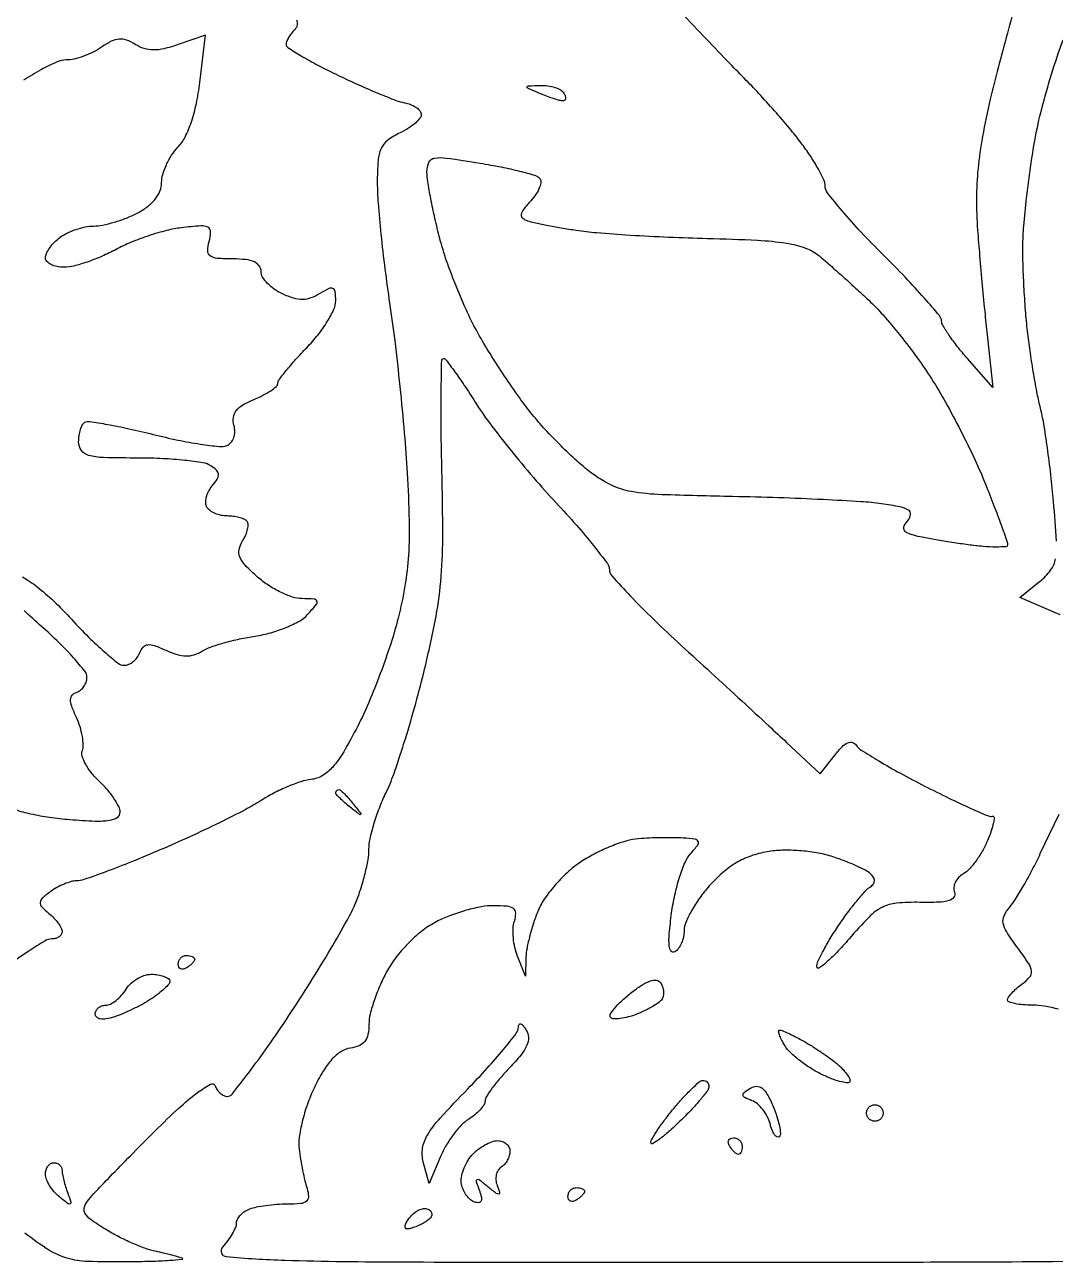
# Model space of a CAD drawing. Extents: x 0 to 102, y 0 to 135.
# Drawn here: x 80.5 to 91.01, y 0 to 12.63 of the extents above; entities that cross this region are included whole.
import ezdxf

# ---------------------------------------------------------------- set-up
doc = ezdxf.new("R2010")
doc.units = 0
doc.header["$MEASUREMENT"] = 0

msp = doc.modelspace()

# ---------------------------------------------------------------- linework, layer by layer
for points in [[(90.61507, 12.871602, 0.004165), (90.520295, 12.54055, 0.004121), (90.425608, 12.187813, 0.005526), (90.345956, 11.866453, 0.012808), (90.266234, 11.4855, 0.020897), (90.220535, 11.158592, 0.022891), (90.204767, 10.851678, 0.020438), (90.216037, 10.5327, 0.002293), (90.237382, 10.269012, 0.001503), (90.264283, 9.965351, 0.001511), (90.292271, 9.66972, 0.002903), (90.316802, 9.4329), (90.372364, 8.9253), (90.11222, 9.2214, -0.012833), (90.012345, 9.341142, -0.01668), (89.927484, 9.456038, -0.014387), (89.86351, 9.554966, -0.127103), (89.848638, 9.604369, 0.167082), (89.827571, 9.658579, 0.005399), (89.672251, 9.838346, 0.009849), (89.480175, 10.047415, 0.006621), (89.253, 10.2789, -0.009005), (89.026111, 10.512309, -0.012999), (88.834759, 10.727325, -0.008686), (88.68455, 10.911614, -0.168182), (88.6608, 10.980226, 0.107341), (88.647259, 11.042574, 0.018218), (88.592459, 11.152035, 0.019166), (88.517221, 11.27786, 0.016024), (88.42815, 11.405495, 0.012901), (88.314945, 11.549229, 0.006402), (88.164436, 11.725853, 0.00635), (88.003648, 11.905072, 0.009261), (87.8571, 12.058502, -0.003474), (87.688299, 12.231183, -0.001254), (87.45068, 12.478907, -0.001243), (87.191762, 12.751548, -0.001478)], [(83.267471, 12.677158, -0.170238), (83.276138, 12.624759, -0.154226), (83.250744, 12.575904, 0.030777), (83.216705, 12.537395, 0.031476), (83.187927, 12.495276, 0.033161), (83.167812, 12.455693, 0.101312), (83.1618, 12.426327, 0.256259), (83.179801, 12.39351, 0.007726), (83.31712, 12.308959, 0.013528), (83.487896, 12.213569, 0.008717), (83.69055, 12.111922, 0.006308), (83.904172, 12.012691, 0.007447), (84.108782, 11.924405, 0.006608), (84.2833, 11.854854, 0.04579), (84.371819, 11.829926, -0.047372), (84.4314, 11.812943, -0.052821), (84.484435, 11.785475, -0.059873), (84.523616, 11.752269, -0.1386), (84.541019, 11.71824, -0.213312), (84.532041, 11.678661, -0.048309), (84.484459, 11.626541, -0.041845), (84.412918, 11.572078, -0.030037), (84.32505, 11.523274, 0.049551), (84.198775, 11.446554, 0.125074), (84.131908, 11.363349, 0.089661), (84.100728, 11.240859, 0.017919), (84.092899, 11.014534, 0.019467), (84.101241, 10.807053, 0.005731), (84.130053, 10.489825, 0.005745), (84.170684, 10.13347, 0.006147), (84.218682, 9.786109, -0.00751), (84.270586, 9.402772, -0.004168), (84.322966, 8.933792, -0.004155), (84.368107, 8.457935, -0.006694), (84.397758, 8.051809, -0.00901), (84.417677, 7.571816, -0.021447), (84.41074, 7.214877, -0.025833), (84.374986, 6.902532, -0.020482), (84.305292, 6.569988, -0.017342), (84.230083, 6.310615, -0.010426), (84.12387, 6.008203, -0.010436), (84.005558, 5.711543, -0.017898), (83.893068, 5.470188, -0.013653), (83.750163, 5.208132, -0.048263), (83.638444, 5.052631, -0.078639), (83.532861, 4.964707, -0.10663), (83.415609, 4.925202, 0.051505), (83.313902, 4.902944, 0.020187), (83.179261, 4.852461, 0.019728), (83.036892, 4.785689, 0.023229), (82.908009, 4.711132, -0.022762), (82.746426, 4.617458, -0.006191), (82.482815, 4.484387, -0.00625), (82.179675, 4.340711, -0.006461), (81.876353, 4.206281, -0.005262), (81.586187, 4.085739, -0.007255), (81.322964, 3.984037, -0.004837), (81.10095, 3.904373, -0.083907), (81.025372, 3.8916, 0.069531), (80.970519, 3.883935, 0.028733), (80.899577, 3.859228, 0.027744), (80.825408, 3.823579, 0.031973), (80.75923, 3.781399, 0.023118), (80.67502, 3.713635, 0.196007), (80.653887, 3.670966, 0.213156), (80.669511, 3.6278, 0.027701), (80.743061, 3.55954, -0.02986), (80.794552, 3.511337, -0.033061), (80.838079, 3.458873, -0.035102), (80.868661, 3.40969, -0.122132), (80.8776, 3.373641, -0.140691), (80.869456, 3.34527, -0.09903), (80.846536, 3.320986, -0.084341), (80.81227, 3.304494, -0.068394), (80.77185, 3.298644, 0.134722), (80.706794, 3.28029, 0.008568), (80.537362, 3.174076, 0.012077), (80.338184, 3.037448, 0.008663)], [(80.4732, 6.994672, -0.028382), (80.620664, 6.893284, -0.026114), (80.792594, 6.745121, -0.016709), (80.97692, 6.5565, 0.011905), (81.147784, 6.378261, 0.016633), (81.309383, 6.227882, 0.013005), (81.448673, 6.112879, 0.167585), (81.511538, 6.0912, 0.102469), (81.556968, 6.100609, 0.066767), (81.60302, 6.128326, 0.063121), (81.642687, 6.169267, 0.06939), (81.669396, 6.217586, -0.08611), (81.704871, 6.277009, -0.193612), (81.750676, 6.300757, -0.111115), (81.81917, 6.292115, -0.020177), (81.938516, 6.24345, 0.033015), (82.051285, 6.200808, 0.06959), (82.143519, 6.186249, 0.081725), (82.226378, 6.198389, 0.0625), (82.309634, 6.236916, -0.055036), (82.392974, 6.276998, -0.015733), (82.529905, 6.320387, -0.015635), (82.688562, 6.359909, -0.016005), (82.848153, 6.389091, 0.031044), (83.007348, 6.423175, 0.029019), (83.164824, 6.477292, 0.030261), (83.298828, 6.541946, 0.081478), (83.381299, 6.607639, 0.010227), (83.470791, 6.710687, 0.265563), (83.47699, 6.745638, 0.299759), (83.450065, 6.765881, 0.012273), (83.322962, 6.770673, -0.077796), (83.227481, 6.786908, -0.032659), (83.106553, 6.836474, -0.031321), (82.981689, 6.907455, -0.035398), (82.871963, 6.990921, -0.019856), (82.74452, 7.112236, -0.094555), (82.6895, 7.195892, -0.154793), (82.682922, 7.272135, -0.084491), (82.718934, 7.359827, 0.03741), (82.751331, 7.421534, 0.049862), (82.770575, 7.48181, 0.059701), (82.775129, 7.532193, 0.191354), (82.762021, 7.562579, 0.100998), (82.73206, 7.582384, 0.033249), (82.681611, 7.598895, 0.031553), (82.621729, 7.610209, 0.030923), (82.560493, 7.614, -0.053121), (82.499026, 7.620549, -0.048793), (82.438448, 7.63994, -0.052102), (82.387612, 7.66847, -0.100764), (82.35581, 7.702306, -0.132129), (82.342837, 7.745645, -0.06678), (82.348871, 7.802754, -0.059129), (82.371736, 7.864107, -0.054519), (82.408827, 7.920254, 0.034249), (82.459862, 7.991101, 0.156978), (82.471967, 8.039652, 0.1856), (82.452642, 8.081341, 0.051427), (82.39496, 8.126752, 0.102307), (82.314985, 8.156879, 0.012601), (82.129007, 8.181413, 0.014469), (81.903902, 8.198785, 0.011494), (81.66015, 8.204905, -0.006412), (81.301011, 8.210269, -0.059018), (81.147117, 8.232845, -0.173603), (81.074737, 8.283146, -0.156172), (81.0468, 8.370407, -0.035702), (81.051479, 8.435853, -0.041304), (81.065438, 8.496758, -0.045716), (81.085834, 8.545101, -0.144005), (81.11025, 8.569948, -0.166291), (81.157607, 8.578494, -0.006036), (81.341087, 8.5483, -0.010477), (81.559719, 8.504862, -0.007095), (81.806978, 8.446637, 0.010163), (82.058029, 8.389141, 0.013514), (82.288474, 8.347734, 0.010791), (82.480489, 8.32279, 0.11906), (82.556827, 8.332724, 0.12165), (82.59924, 8.362274, 0.094077), (82.627938, 8.410967, 0.082802), (82.639148, 8.472659, 0.067676), (82.631066, 8.539327, -0.094908), (82.625647, 8.620667, -0.133774), (82.653047, 8.687575, -0.097081), (82.719138, 8.745844, -0.034095), (82.832968, 8.802363, 0.020043), (82.926521, 8.845584, 0.028581), (83.005457, 8.891834, 0.027999), (83.063404, 8.935262, 0.221434), (83.0772, 8.964886, -0.162114), (83.089503, 9.001834, -0.009257), (83.164179, 9.09778, -0.013365), (83.259861, 9.209864, -0.009359), (83.3733, 9.331129, 0.025959), (83.48663, 9.460637, 0.028332), (83.582421, 9.597599, 0.029418), (83.650103, 9.723021, 0.109442), (83.6694, 9.810124, 0.028561), (83.664018, 9.904257, 0.265659), (83.640818, 9.935842, 0.226305), (83.598672, 9.934696, 0.021493), (83.506468, 9.882481, -0.052407), (83.415826, 9.838301, -0.08575), (83.331939, 9.823233, -0.075691), (83.240632, 9.836514, -0.033008), (83.125768, 9.879951, -0.045315), (83.042458, 9.927441, -0.049927), (82.971969, 9.987836, -0.056087), (82.923583, 10.051415, -0.135438), (82.908, 10.107886, 0.157543), (82.88942, 10.165392, 0.132188), (82.839497, 10.206003, 0.07862), (82.752006, 10.229573, 0.026563), (82.61982, 10.2366, -0.017324), (82.457918, 10.242211, -0.142769), (82.389465, 10.267425, -0.244684), (82.364612, 10.318311, -0.057605), (82.378321, 10.415108, 0.055262), (82.39289, 10.514622, 0.295004), (82.366042, 10.559536, 0.134068), (82.292965, 10.573721, 0.01072), (82.095451, 10.554651, 0.032883), (81.944969, 10.526733, 0.017664), (81.763669, 10.473715, 0.017519), (81.581856, 10.406345, 0.02619), (81.428753, 10.333842, -0.021021), (81.285612, 10.264238, -0.019833), (81.134359, 10.205416, -0.020248), (80.996346, 10.164119, -0.062646), (80.900003, 10.152, -0.048352), (80.826676, 10.159108, -0.068352), (80.764683, 10.180324, -0.088535), (80.722922, 10.211603, -0.190074), (80.7084, 10.248423, -0.11302), (80.718673, 10.293292, -0.04167), (80.75189, 10.349536, -0.038672), (80.7998, 10.407108, -0.037549), (80.85645, 10.457233, -0.050534), (80.927279, 10.500496, -0.030832), (81.01816, 10.537396, -0.030697), (81.113747, 10.563098, -0.046902), (81.199051, 10.572309, 0.047467), (81.291261, 10.582372, 0.021213), (81.409773, 10.612125, 0.020773), (81.533382, 10.654455, 0.02645), (81.643201, 10.704073, 0.042174), (81.7492, 10.770757, 0.062556), (81.82782, 10.847113, 0.073384), (81.87618, 10.929926, 0.095803), (81.8928, 11.01587, -0.071591), (81.904711, 11.09863, -0.036785), (81.941635, 11.196902, -0.03563), (81.995416, 11.294377, -0.044724), (82.059047, 11.375556, 0.072818), (82.132459, 11.48086, 0.034462), (82.196233, 11.634029, 0.030159), (82.247393, 11.822295, 0.022014), (82.282153, 12.036304), (82.339012, 12.52009), (82.061198, 12.423244, -0.025154), (81.918243, 12.381341, -0.060493), (81.808818, 12.368813, -0.075758), (81.715313, 12.383717, -0.062318), (81.623513, 12.426239, 0.052258), (81.534552, 12.469632, 0.109262), (81.458571, 12.4797, 0.096627), (81.379394, 12.457055, 0.03496), (81.278696, 12.39654, -0.037657), (81.195149, 12.346943, -0.028491), (81.097025, 12.305052, -0.029134), (80.99981, 12.276225, -0.057568), (80.919949, 12.267, 0.104787), (80.825924, 12.247076, 0.019456), (80.666436, 12.168745, 0.020095), (80.484165, 12.060567, 0.017146)], [(91.021901, 7.356716, 0.006573), (90.991279, 7.762477, 0.006512), (90.963519, 8.035049, 0.00614), (90.928186, 8.312208, 0.006117), (90.890868, 8.556948, 0.021174), (90.858109, 8.7138, -0.014149), (90.825491, 8.85971, -0.005782), (90.789101, 9.059603, -0.005715), (90.754926, 9.275369, -0.007272), (90.728575, 9.4752, -0.009153), (90.707983, 9.684097, -0.005809), (90.691283, 9.928074, -0.005833), (90.680464, 10.168051, -0.010738), (90.678135, 10.3635, -0.018767), (90.687985, 10.572504, -0.007265), (90.716688, 10.861054, -0.00718), (90.756872, 11.173184, -0.008815), (90.803699, 11.4633, -0.018933), (90.870255, 11.767325, -0.011344), (90.971056, 12.123133, -0.011352), (91.087617, 12.473161, -0.019338)], [(80.496334, 0.30092, 0.02043), (80.748672, 0.124136, 0.073984), (80.926991, 0.043955, 0.060608), (81.138397, 0.011183, 0.010755), (81.53973, 0.006679, 0.004203), (81.783101, 0.011229, 0.008659), (81.973355, 0.019686, 0.009537), (82.10303, 0.030188, 0.808551), (82.1043, 0.041579, 0.014026), (82.058244, 0.05552, 0.003524), (81.982423, 0.075594, 0.003595), (81.895378, 0.097319, 0.003617), (81.8082, 0.117746, -0.034917), (81.707639, 0.148054, -0.014743), (81.577219, 0.201973, -0.014502), (81.440741, 0.267985, -0.018357), (81.318882, 0.337147, -0.016222), (81.169377, 0.43625, -0.111578), (81.110907, 0.501488, -0.217505), (81.105893, 0.563894, -0.085204), (81.149682, 0.640698, -0.018339), (81.22058, 0.720749, -0.001935), (81.393577, 0.900814, -0.002391), (81.601551, 1.113568, -0.001916), (81.827436, 1.340698, -0.009743), (82.069937, 1.573423, -0.025052), (82.256464, 1.729023, -0.031884), (82.390717, 1.817252, -0.459242), (82.438131, 1.800301, 0.061546), (82.460184, 1.75889, 0.060456), (82.491768, 1.723813, 0.065846), (82.527659, 1.700016, 0.113986), (82.562365, 1.692, 0.228898), (82.611122, 1.715555, 0.004755), (82.781312, 1.9343, 0.010109), (82.976151, 2.200703, 0.006511), (83.191619, 2.51685, 0.006227), (83.410757, 2.85667, 0.006585), (83.617239, 3.195627, 0.006319), (83.787522, 3.492121, 0.029585), (83.872999, 3.669282, 0.020114), (83.924608, 3.810594, 0.016797), (83.968202, 3.964309, 0.017125), (83.998551, 4.107745, 0.043594), (84.0078, 4.213621, -0.054003), (84.019451, 4.321178, -0.019121), (84.058426, 4.471287, -0.018721), (84.114172, 4.634188, -0.020925), (84.180145, 4.786397, 0.028799), (84.260532, 4.980161, 0.007821), (84.364955, 5.29523, 0.007886), (84.472392, 5.657075, 0.008119), (84.56727, 6.018657, 0.011557), (84.682684, 6.541492, 0.025904), (84.740356, 6.943872, 0.02233), (84.76061, 7.384773, 0.006669), (84.752474, 8.05815, -0.003565), (84.744316, 8.504124, -0.005958), (84.744599, 8.879379, -0.001425), (84.74963, 9.203489, -0.415947), (84.767199, 9.220324, -0.228175), (84.793013, 9.207115, -0.004855), (84.880551, 9.089411, -0.010214), (84.980591, 8.946071, -0.006585), (85.090869, 8.776174, 0.020316), (85.235911, 8.565611, 0.008379), (85.448409, 8.292135, 0.008274), (85.686406, 8.00604, 0.010535), (85.915719, 7.750571, -0.008189), (86.124714, 7.519925, -0.011866), (86.300965, 7.308999, -0.007589), (86.440188, 7.12856, -0.16189), (86.4612, 7.065366, 0.185968), (86.485561, 7.002135, 0.005895), (86.67607, 6.79651, 0.010707), (86.912368, 6.557868, 0.007138), (87.192673, 6.294295, -0.000479), (87.497929, 6.014826, -0.000445), (87.810237, 5.727837, -0.000443), (88.087534, 5.472111, -0.001502), (88.267846, 5.304523), (88.611546, 4.983146), (88.762451, 5.177623, -0.028511), (88.833289, 5.258896, -0.091095), (88.891798, 5.300243, -0.175156), (88.939176, 5.304361, -0.181246), (88.977427, 5.277129, 0.102668), (89.030348, 5.225539, 0.007059), (89.209063, 5.114999, 0.009831), (89.428292, 4.989433, 0.007218), (89.676, 4.858562, 0.005261), (89.92341, 4.735646, 0.007974), (90.141359, 4.634468, 0.003715), (90.32757, 4.55326, 0.165519), (90.3692, 4.5501, -0.496388), (90.38433, 4.538134, -0.046783), (90.378088, 4.483328, -0.031886), (90.35544, 4.401704, -0.015907), (90.317026, 4.30154, -0.02949), (90.264673, 4.195067, -0.027712), (90.199164, 4.093169, -0.028821), (90.130891, 4.009498, -0.079811), (90.071489, 3.962486, 0.073421), (90.023251, 3.925296, 0.077983), (89.988978, 3.876444, 0.085817), (89.973554, 3.823781, 0.120607), (89.979699, 3.775404, -0.246376), (89.973743, 3.724609, -0.172879), (89.926251, 3.690086, -0.063704), (89.819273, 3.672936, -0.013131), (89.627942, 3.671891, 0.027556), (89.389877, 3.663723, 0.096892), (89.243358, 3.621181, 0.080545), (89.109595, 3.522314, 0.015472), (88.904985, 3.2994, -0.011507), (88.778873, 3.159799, -0.023889), (88.673037, 3.058127, -0.034342), (88.597856, 3.001103, -0.595567), (88.576429, 3.012644, -0.108305), (88.588185, 3.066911, -0.013554), (88.641548, 3.175653, -0.015437), (88.713351, 3.302768, -0.012236), (88.798432, 3.435644, -0.010251), (88.890431, 3.566021, -0.01202), (88.983087, 3.685644, -0.010999), (89.065669, 3.782684, -0.069527), (89.114975, 3.824627, 0.075929), (89.150393, 3.855543, 0.157832), (89.164133, 3.889109, 0.154236), (89.155727, 3.924911, 0.071553), (89.125393, 3.962457, 0.068255), (89.073551, 3.998853, 0.013981), (88.972436, 4.047427, 0.014477), (88.850776, 4.097567, 0.013154), (88.722496, 4.14232, 0.035553), (88.572807, 4.178679, 0.024405), (88.39923, 4.199328, 0.024371), (88.224052, 4.202985, 0.034891), (88.06947, 4.187847, 0.043129), (87.903491, 4.144833, 0.04839), (87.753996, 4.075096, 0.046007), (87.614683, 3.974555, 0.033307), (87.479024, 3.839363, 0.024818), (87.380879, 3.715713, 0.026629), (87.297925, 3.585731, 0.027475), (87.239285, 3.467331, 0.101577), (87.2226, 3.386049, -0.05268), (87.215627, 3.320053, -0.048639), (87.19498, 3.255086, -0.052003), (87.164604, 3.200633, -0.101464), (87.128573, 3.166674, -0.38486), (87.091322, 3.173499, -0.14383), (87.070441, 3.227478, -0.044502), (87.071123, 3.351034, -0.009618), (87.095391, 3.563531, -0.021563), (87.12831, 3.748566, -0.022171), (87.176812, 3.928343, -0.022581), (87.23262, 4.079813, -0.081633), (87.287129, 4.16655, 0.016395), (87.361777, 4.256777, 0.277379), (87.366114, 4.293595, 0.261868), (87.335499, 4.316136, 0.014951), (87.214562, 4.327358, 0.01268), (87.118545, 4.330937, 0.006239), (86.996313, 4.330867, 0.006186), (86.869317, 4.327637, 0.008964), (86.7573, 4.321389, 0.05341), (86.637196, 4.299488, 0.022904), (86.482905, 4.246141, 0.022349), (86.322216, 4.17373, 0.027408), (86.17959, 4.091524, 0.038388), (86.04676, 3.989619, 0.028071), (85.915508, 3.857873, 0.028589), (85.804714, 3.718092, 0.054376), (85.73544, 3.59261, 0.019197), (85.689011, 3.468277, 0.015875), (85.648945, 3.332655, 0.016169), (85.620158, 3.20581, 0.04079), (85.609838, 3.111767), (85.604475, 2.9187), (85.523428, 3.121311, -0.041269), (85.496062, 3.2104, -0.03223), (85.48082, 3.310506, -0.033136), (85.478867, 3.40619, -0.065467), (85.492192, 3.480861, 0.071813), (85.505552, 3.561618, 0.24379), (85.48269, 3.608031, 0.139017), (85.418592, 3.632055, 0.020587), (85.279131, 3.6378, 0.045869), (85.156005, 3.626481, 0.021934), (85.001081, 3.590662, 0.021533), (84.841389, 3.538781, 0.028647), (84.701716, 3.477332, 0.045471), (84.5626, 3.389604, 0.031422), (84.422123, 3.267306, 0.03097), (84.295396, 3.125621, 0.038963), (84.197486, 2.979363, 0.023917), (84.124878, 2.83435, 0.021455), (84.06352, 2.677774, 0.022019), (84.020694, 2.532432, 0.060703), (84.0078, 2.426615, -0.049659), (83.997523, 2.323391, -0.116889), (83.965368, 2.253499, -0.127367), (83.907373, 2.209089, -0.064711), (83.81824, 2.184334, 0.107999), (83.722996, 2.148829, 0.065286), (83.630709, 2.070721, 0.049262), (83.539508, 1.948126, 0.024194), (83.447407, 1.7766, 0.027163), (83.380193, 1.613121, 0.02414), (83.328057, 1.436801, 0.024889), (83.296735, 1.273457, 0.065438), (83.295663, 1.154437, 0.010772), (83.310689, 1.05025, 0.008194), (83.331471, 0.93679, 0.008295), (83.354478, 0.830999, 0.019154), (83.376097, 0.752587, -0.065158), (83.390969, 0.669539, -0.241015), (83.369635, 0.622518, -0.14707), (83.308425, 0.598084, -0.021942), (83.17442, 0.5922, 0.017686), (83.067903, 0.588431, 0.015348), (82.956725, 0.577116, 0.015612), (82.856667, 0.560625, 0.042987), (82.788019, 0.540849, 0.054451), (82.736841, 0.514516, 0.057287), (82.693509, 0.478133, 0.063938), (82.664014, 0.437697, 0.12629), (82.6542, 0.39946, -0.101418), (82.644994, 0.354541, -0.028842), (82.613071, 0.290425, -0.027779), (82.567775, 0.220554, -0.026218), (82.514188, 0.154711, 0.617695), (82.551984, 0.057581, 0.016058), (83.148234, 0.021206, 0.006783), (84.342876, 0.002984, 0.000422), (87.881295, 0, 0.000994), (90.354108, 0.004918, 0.002968), (92.046481, 0.021698, 0.000619)], [(91.057764, 6.605449), (90.6489, 6.781299), (90.849149, 6.944276, 0.060813), (90.961224, 7.060744, 0.11873), (91.012096, 7.178323, 0.058611)], [(80.398665, 4.616789, 0.017946), (80.557553, 4.57558, 0.018768), (80.750239, 4.540449, 0.015938), (80.955821, 4.517548, 0.009532), (81.215247, 4.501963, 0.046453), (81.362094, 4.509591, 0.107733), (81.440788, 4.539156, 0.254485), (81.4698, 4.592465, 0.118522), (81.455927, 4.65017, 0.030603), (81.406939, 4.733191, 0.029386), (81.337713, 4.823686, 0.026215), (81.255807, 4.909142, -0.034905), (81.177029, 4.994244, -0.043606), (81.117165, 5.083676, -0.049553), (81.082595, 5.164604, -0.169364), (81.084336, 5.220992, 0.102642), (81.093787, 5.278879, 0.033514), (81.084263, 5.365327, 0.031775), (81.06046, 5.462485, 0.030945), (81.024374, 5.556734, -0.018356), (80.976355, 5.673283, -0.090962), (80.96422, 5.742852, -0.183657), (80.981475, 5.787076, -0.129155), (81.026645, 5.816582, 0.08993), (81.066683, 5.838513, 0.069868), (81.100628, 5.874894, 0.069123), (81.123549, 5.919656, 0.084001), (81.1314, 5.966058, 0.16875), (81.108912, 6.030792, 0.01462), (80.995032, 6.166562, 0.017952), (80.844989, 6.323457, 0.012962), (80.667168, 6.487758, -0.007103), (80.489192, 6.648376, -0.010667)], [(91.041747, 2.581504, 0.022553), (90.898312, 2.612611, 0.042141), (90.780001, 2.6226, -0.01976), (90.68111, 2.62651, -0.031948), (90.597788, 2.638499, -0.033875), (90.536858, 2.655658, -0.317178), (90.522, 2.676723, -0.15788), (90.530914, 2.704249, -0.028201), (90.565452, 2.746721, -0.02802), (90.613285, 2.793631, -0.022066), (90.669921, 2.83901, 0.053492), (90.748416, 2.910431, 0.217597), (90.766853, 2.97064, 0.115702), (90.737482, 3.048258, 0.011128), (90.620332, 3.21432, -0.016021), (90.512982, 3.369695, -0.097279), (90.47701, 3.460121, -0.159224), (90.486957, 3.535538, -0.065284), (90.543978, 3.623084, 0.037465), (90.602956, 3.703499, 0.009633), (90.685647, 3.841876, 0.009752), (90.77411, 4.003856, 0.009774), (90.856121, 4.169042), (91.047107, 4.573384)]]:
    msp.add_lwpolyline(points, format="xyb")
for points in [[(85.758257, 12.007254, -0.042673), (85.833042, 12.00327, -0.045307), (85.904525, 11.986602, -0.049915), (85.962718, 11.960658, -0.125173), (85.9959, 11.9286, -0.055812), (86.011057, 11.896575, -0.134085), (86.012722, 11.870598, -0.213971), (86.001307, 11.85475, -0.154124), (85.979743, 11.849946, -0.047528), (85.942781, 11.856735, -0.01075), (85.881703, 11.875503, -0.011043), (85.811898, 11.90033, -0.010516), (85.7421, 11.9286, -0.003353), (85.629208, 11.978011, -0.352087), (85.62199, 11.992064, -0.343362), (85.634163, 12.002457, -0.003282)], [(85.142963, 11.213531, -0.008742), (85.355522, 11.174918, -0.012039), (85.544883, 11.132323, -0.008772), (85.700083, 11.090558, -0.126919), (85.748744, 11.061856, -0.222255), (85.761871, 11.025668, -0.069952), (85.748461, 10.968154, -0.054539), (85.713172, 10.899992, -0.037234), (85.659566, 10.831083, 0.018441), (85.584596, 10.741838, 0.12412), (85.561479, 10.689345, 0.268188), (85.574898, 10.653277, 0.09651), (85.624834, 10.626117, 0.02407), (85.692706, 10.608237, 0.004443), (85.819484, 10.582463, 0.00476), (85.96845, 10.555022, 0.00432), (86.1228, 10.529478, 0.018733), (86.330119, 10.50492, 0.004596), (86.672729, 10.480467, 0.0047), (87.066067, 10.459736, 0.00468), (87.460299, 10.446367, -0.005976), (87.970117, 10.427756, -0.026699), (88.267608, 10.397357, -0.04691), (88.462358, 10.347844, -0.088881), (88.602399, 10.267659, -0.006367), (88.695186, 10.187899, -0.002213), (88.826944, 10.07065, -0.002197), (88.970919, 9.940235, -0.002558), (89.106597, 9.814967, -0.025223), (89.251733, 9.665206, -0.011451), (89.426844, 9.455773, -0.011305), (89.601822, 9.226016, -0.015218), (89.748986, 9.0099, -0.014911), (89.889171, 8.774743, -0.008744), (90.043476, 8.485636, -0.00874), (90.187811, 8.190836, -0.014699), (90.297239, 7.937971, -0.003076), (90.383364, 7.717798, -0.004544), (90.455976, 7.523491, -0.00215), (90.515449, 7.357606, -0.085191), (90.522, 7.319437, -0.394981), (90.504237, 7.30046, -0.016772), (90.403957, 7.297193, -0.021071), (90.274241, 7.302788, -0.012448), (90.12015, 7.319828, -0.004709), (89.955117, 7.343834, -0.004794), (89.791545, 7.370812, -0.004665), (89.649836, 7.396947, -0.019723), (89.565796, 7.416726, -0.041245), (89.494503, 7.442995, -0.197304), (89.465684, 7.474197, -0.215897), (89.468487, 7.51466, -0.049616), (89.507732, 7.572823, 0.147769), (89.532258, 7.630944, 0.289718), (89.510903, 7.674253, 0.090369), (89.426653, 7.706781, 0.011959), (89.237236, 7.738182, 0.019375), (89.027813, 7.759538, 0.003575), (88.640367, 7.781153, 0.003833), (88.186566, 7.79973, 0.003483), (87.717806, 7.812054, -0.003672), (86.994107, 7.831355, -0.034172), (86.683379, 7.863261, -0.072362), (86.476542, 7.930684, -0.048042), (86.264152, 8.062542, -0.021861), (86.128689, 8.175561, -0.010963), (85.967221, 8.329323, -0.010864), (85.806864, 8.495965, -0.015786), (85.673422, 8.650311, -0.015067), (85.543064, 8.821366, -0.00795), (85.391169, 9.040953, -0.007903), (85.24269, 9.270852, -0.012084), (85.122003, 9.4752, -0.019646), (85.012942, 9.68989, -0.011866), (84.899981, 9.951934, -0.011879), (84.799992, 10.217968, -0.02036), (84.731077, 10.444724, -0.007698), (84.680898, 10.650726, -0.008342), (84.638504, 10.852744, -0.007936), (84.607842, 11.02688, -0.039627), (84.6, 11.125668, -0.102957), (84.620145, 11.222462, -0.255337), (84.675498, 11.265459, -0.075769), (84.797004, 11.266575, -0.005036)], [(83.701341, 4.8222, -0.184603), (83.719302, 4.815335, -0.013803), (83.758007, 4.77871, -0.017649), (83.802587, 4.730866, -0.012436), (83.849391, 4.67415, -0.001576), (83.923846, 4.578594, -0.377591), (83.9232, 4.5684, -0.377591), (83.913006, 4.567754, -0.001576), (83.81745, 4.642209, -0.012436), (83.760734, 4.689013, -0.017649), (83.71289, 4.733593, -0.013803), (83.676265, 4.772298, -0.184603), (83.6694, 4.790259, -0.099038), (83.671838, 4.802449, -0.097945), (83.678783, 4.812817, -0.097945), (83.689151, 4.819762, -0.099038)], [(82.1466, 3.1302, -0.042167), (82.178989, 3.127464, -0.061769), (82.206349, 3.119241, -0.081139), (82.224901, 3.107159, -0.210953), (82.2312, 3.092893, -0.151918), (82.225655, 3.075065, -0.038439), (82.206349, 3.051186, -0.035638), (82.178983, 3.026057, -0.029505), (82.1466, 3.0033, -0.082592), (82.114274, 2.990059, -0.161196), (82.086851, 2.992691, -0.182303), (82.068623, 3.010579, -0.108972), (82.062, 3.040607, -0.093332), (82.06844, 3.074807, -0.09642), (82.086851, 3.103882, -0.099167), (82.11432, 3.123342, -0.105053)], [(81.805749, 2.937924, -0.03117), (81.871496, 2.928826, -0.046628), (81.926977, 2.912087, -0.057707), (81.965633, 2.890895, -0.243133), (81.9774, 2.868127, -0.179205), (81.966578, 2.838901, -0.025116), (81.921485, 2.791411, -0.026075), (81.859947, 2.738633, -0.019451), (81.78705, 2.686823, -0.019257), (81.700318, 2.634777, -0.012604), (81.5967, 2.581258, -0.012684), (81.492945, 2.534151, -0.023641), (81.40635, 2.502193, -0.034468), (81.327723, 2.48317, -0.081512), (81.267635, 2.482822, -0.142128), (81.230476, 2.50028, -0.215549), (81.216, 2.532299, -0.117246), (81.224189, 2.566742, -0.100562), (81.247299, 2.596074, -0.092827), (81.281858, 2.615766, -0.083391), (81.32255, 2.6226, 0.118788), (81.370703, 2.634204, 0.048203), (81.42791, 2.670812, 0.044123), (81.4845, 2.723933, 0.042669), (81.531598, 2.786727, -0.070529), (81.583561, 2.848535, -0.056785), (81.654411, 2.898843, -0.058264), (81.732492, 2.93072, -0.086816)], [(86.984343, 2.85125, -0.063013), (87.003139, 2.810019, -0.056094), (87.01203, 2.763737, -0.059308), (87.01023, 2.719601, -0.098905), (86.9973, 2.684871, -0.097772), (86.966386, 2.651587, -0.022816), (86.902403, 2.609507, -0.022676), (86.822956, 2.567052, -0.020532), (86.737349, 2.530415, -0.025331), (86.651473, 2.502653, -0.034046), (86.571274, 2.4869, -0.03623), (86.506051, 2.48341, -0.193986), (86.473923, 2.497077, -0.342065), (86.470028, 2.52777, -0.037634), (86.513308, 2.589934, -0.033538), (86.583446, 2.665151, -0.020037), (86.675982, 2.745205, -0.022392), (86.790034, 2.828076, -0.063172), (86.878259, 2.871502, -0.114183), (86.94236, 2.878183, -0.227215)], [(85.613091, 2.369315, -0.136899), (85.635325, 2.295256, -0.10961), (85.618813, 2.213295, -0.066955), (85.55796, 2.114233, -0.021305), (85.442596, 1.984588, 0.014564), (85.346704, 1.879707, 0.01909), (85.265754, 1.77823, 0.016881), (85.205479, 1.690395, 0.142876), (85.1922, 1.644873, -0.14419), (85.180881, 1.606437, -0.040682), (85.142478, 1.556352, -0.037393), (85.087717, 1.504242, -0.03191), (85.022933, 1.457792, 0.063773), (84.949765, 1.39794, 0.028404), (84.869289, 1.302591, 0.027549), (84.794457, 1.190618, 0.033403), (84.737582, 1.077891), (84.621499, 0.8037), (84.562429, 1.023795, -0.104927), (84.555004, 1.163464, -0.098035), (84.604293, 1.297898, -0.048409), (84.733625, 1.470303, -0.008157), (85.01698, 1.770428, 0.008664), (85.213855, 1.97938, 0.012478), (85.380105, 2.171486, 0.00826), (85.510942, 2.33599, 0.16198), (85.531895, 2.396334, -0.1126), (85.538842, 2.425055, -0.373689), (85.555393, 2.431936, -0.14327), (85.580821, 2.414322, -0.029158)], [(88.195931, 2.3688, -0.096998), (88.222617, 2.363574, -0.009672), (88.282701, 2.337736, -0.01188), (88.353613, 2.303548, -0.009171), (88.429298, 2.26305, -0.0118), (88.512521, 2.213922, -0.007669), (88.606412, 2.153448, -0.007713), (88.696285, 2.09157, -0.014521), (88.76655, 2.038438, -0.026465), (88.82322, 1.987785, -0.030995), (88.87111, 1.933894, -0.032458), (88.905083, 1.8842, -0.134491), (88.9146, 1.849457, -0.42175), (88.895968, 1.831297, -0.049519), (88.83204, 1.839305, -0.036149), (88.741383, 1.866936, -0.019217), (88.633546, 1.913363, -0.028571), (88.518585, 1.97648, -0.024671), (88.405569, 2.055226, -0.02543), (88.310155, 2.137029, -0.063325), (88.252129, 2.208094, -0.018686), (88.216739, 2.269778, -0.036795), (88.194221, 2.321593, -0.055384), (88.185952, 2.3576, -0.448339)], [(87.41295, 1.855092, -0.108203), (87.437148, 1.852184, -0.109898), (87.457762, 1.83943, -0.105919), (87.471555, 1.818682, -0.094199), (87.4764, 1.793196, -0.163559), (87.463035, 1.753431, -0.011674), (87.389421, 1.660864, -0.01545), (87.293728, 1.553089, -0.011009), (87.1803, 1.4382, -0.011211), (87.066623, 1.332858, -0.022274), (86.971179, 1.255615, -0.02699), (86.901443, 1.209738, -0.578792), (86.8842, 1.219643, -0.135874), (86.895378, 1.260018, -0.011983), (86.952541, 1.350358, -0.014987), (87.027742, 1.456122, -0.011111), (87.11685, 1.568531, -0.011454), (87.210589, 1.676404, -0.015865), (87.299797, 1.768395, -0.012368), (87.377131, 1.839619, -0.157174)], [(88.130371, 1.589673, -0.020247), (88.169096, 1.486017, -0.028874), (88.194284, 1.391072, -0.028427), (88.205492, 1.314181, -0.221863), (88.193443, 1.281043, -0.336419), (88.171753, 1.278067, -0.111626), (88.146393, 1.300993, -0.060216), (88.120686, 1.348825, -0.029279), (88.099208, 1.414892, 0.056639), (88.070955, 1.487965, 0.046766), (88.025471, 1.558066, 0.048663), (87.970638, 1.615039, 0.085425), (87.914584, 1.648399, -0.023014), (87.842052, 1.680133, -0.252531), (87.824264, 1.705174, -0.265991), (87.835859, 1.732827, -0.025068), (87.898793, 1.776225, -0.129764), (87.962111, 1.795499, -0.180816), (88.017801, 1.777021, -0.099209), (88.07116, 1.713011, -0.02478)], [(89.1684, 1.6074, -0.099038), (89.200687, 1.600941, -0.097945), (89.228149, 1.582549, -0.097945), (89.246541, 1.555087, -0.099038), (89.253, 1.5228, -0.099038), (89.246541, 1.490513, -0.097945), (89.228149, 1.463051, -0.097945), (89.200687, 1.444659, -0.099038), (89.1684, 1.4382, -0.099038), (89.136113, 1.444659, -0.097945), (89.108651, 1.463051, -0.097945), (89.090259, 1.490513, -0.099038), (89.0838, 1.5228, -0.099038), (89.090259, 1.555087, -0.097945), (89.108651, 1.582549, -0.097945), (89.136113, 1.600941, -0.099038)], [(87.725207, 1.269, -0.093332), (87.759407, 1.26256, -0.09642), (87.788482, 1.244149, -0.099167), (87.807942, 1.21668, -0.105053), (87.8148, 1.1844, -0.042167), (87.812064, 1.152011, -0.061769), (87.803841, 1.124651, -0.081139), (87.791759, 1.106099, -0.210953), (87.777493, 1.0998, -0.151918), (87.759665, 1.105345, -0.038439), (87.735786, 1.124651, -0.035638), (87.710657, 1.152017, -0.029505), (87.6879, 1.1844, -0.082592), (87.674659, 1.216726, -0.161196), (87.677291, 1.244149, -0.182303), (87.695179, 1.262377, -0.108972)], [(85.319452, 1.2408, -0.083844), (85.36778, 1.232639, -0.093018), (85.408826, 1.209132, -0.100524), (85.436275, 1.174114, -0.116636), (85.446, 1.132993, -0.073268), (85.439315, 1.087615, -0.053041), (85.419455, 1.040448, -0.053194), (85.390208, 0.998674, -0.075175), (85.355633, 0.969335, 0.120054), (85.324895, 0.938156, 0.081624), (85.306499, 0.891613, 0.074211), (85.302935, 0.837167, 0.071025), (85.315269, 0.783177, -0.015807), (85.34046, 0.710767, -0.465217), (85.331211, 0.696263, -0.199982), (85.305742, 0.703108, -0.006433), (85.220597, 0.770584, 0.006881), (85.133423, 0.839541, 0.272375), (85.110013, 0.84245, 0.388395), (85.101931, 0.824433, 0.009915), (85.134118, 0.733181, -0.032044), (85.154814, 0.665038, -0.15339), (85.151862, 0.625013, -0.286096), (85.128938, 0.608105, -0.100229), (85.086508, 0.613291, -0.098559), (85.043902, 0.637567, -0.055535), (85.00339, 0.681452, -0.052359), (84.970918, 0.736887, -0.058504), (84.952135, 0.795855, -0.087147), (84.950947, 0.863098, -0.046992), (84.971519, 0.943621, -0.044905), (85.008826, 1.024163, -0.053058), (85.058236, 1.091995, -0.041634), (85.119111, 1.148935, -0.037762), (85.190518, 1.197088, -0.039852), (85.261342, 1.230271, -0.089864)], [(80.793, 1.0152, -0.090658), (80.825298, 1.009295, -0.095575), (80.852749, 0.992381, -0.099646), (80.871117, 0.967156, -0.108102), (80.8776, 0.937519, 0.04725), (80.8814, 0.8974, 0.014007), (80.894679, 0.837135, 0.013921), (80.913484, 0.769899, 0.014589), (80.93574, 0.704869, -0.009993), (80.9677, 0.614211, -0.381878), (80.959752, 0.595954, -0.278007), (80.936549, 0.598557, -0.007209), (80.85114, 0.666009, -0.043976), (80.796525, 0.719049, -0.040475), (80.75033, 0.782245, -0.042964), (80.71855, 0.84568, -0.094925), (80.7084, 0.898659, -0.070908), (80.714748, 0.943197, -0.086403), (80.733251, 0.980966, -0.100269), (80.760739, 1.006217, -0.136626)], [(86.1228, 0.7614, -0.042167), (86.155189, 0.758664, -0.061769), (86.182549, 0.750441, -0.081139), (86.201101, 0.738359, -0.210953), (86.2074, 0.724093, -0.151918), (86.201855, 0.706265, -0.038439), (86.182549, 0.682386, -0.035638), (86.155183, 0.657257, -0.029505), (86.1228, 0.6345, -0.082592), (86.090474, 0.621259, -0.161196), (86.063051, 0.623891, -0.182303), (86.044823, 0.641779, -0.108972), (86.0382, 0.671807, -0.093332), (86.04464, 0.706007, -0.09642), (86.063051, 0.735082, -0.099167), (86.09052, 0.754542, -0.105053)], [(84.618618, 0.538394, -0.125121), (84.644191, 0.511929, -0.192588), (84.648541, 0.480792, -0.136748), (84.629511, 0.44705, -0.055227), (84.587882, 0.41372, -0.024921), (84.538519, 0.385787, -0.022774), (84.485136, 0.361975, -0.023428), (84.435501, 0.345129, -0.065793), (84.399291, 0.339695, -0.283253), (84.380948, 0.350554, -0.183511), (84.377874, 0.375784, -0.080259), (84.394984, 0.416043, -0.032677), (84.430027, 0.464369, -0.057015), (84.47626, 0.508679, -0.069165), (84.52855, 0.538075, -0.082132), (84.578637, 0.548758, -0.151089)]]:
    msp.add_lwpolyline(points, format="xyb", close=True)

doc.saveas('drawing.dxf')
